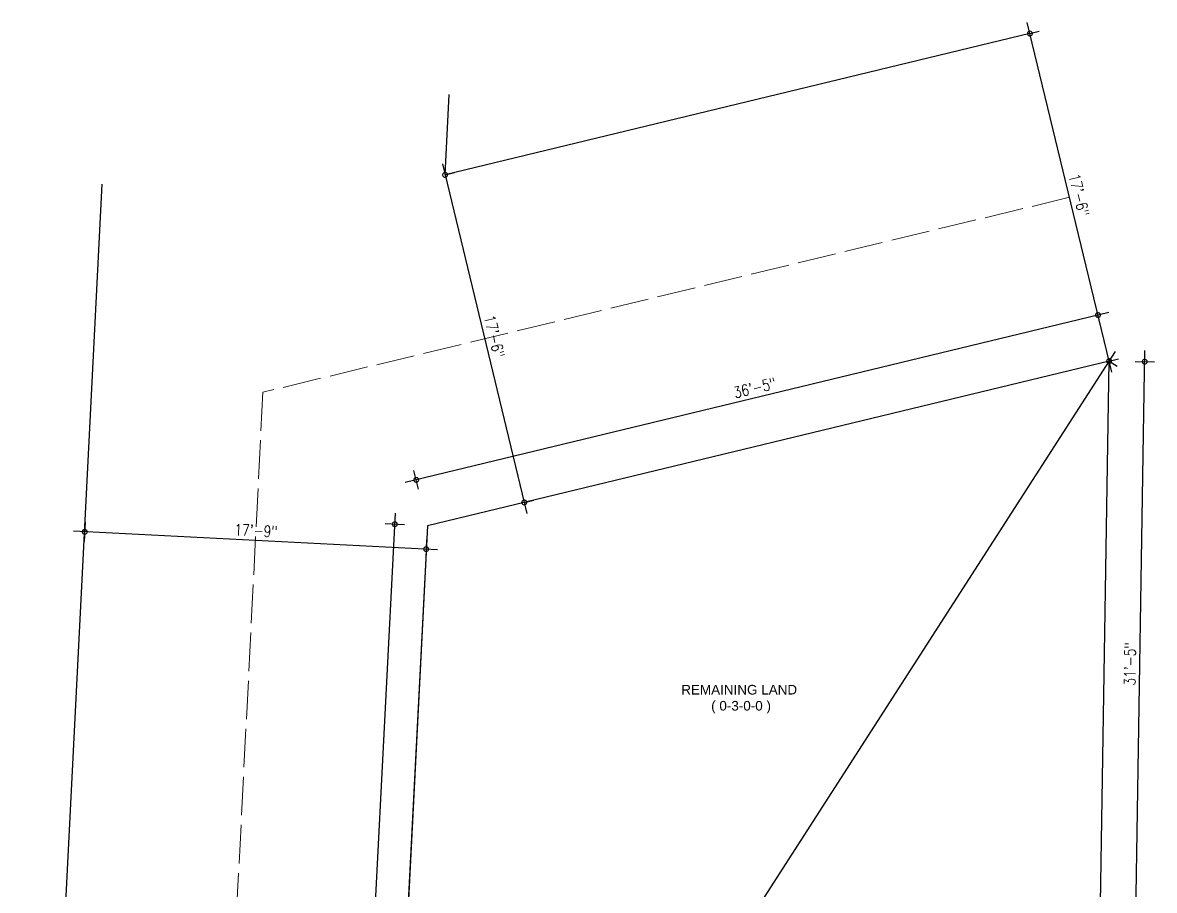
# Model space of a CAD drawing. Header units: inches. Extents: x -9985691 to 3643, y -3270716 to 4788.
# Drawn here: x -4987853 to -4987148, y -3264552 to -3264011 of the extents above; entities that cross this region are included whole.
import ezdxf

# ---------------------------------------------------------------- set-up
doc = ezdxf.new("R2010")
doc.units = ezdxf.units.IN
doc.header["$LTSCALE"] = 2
doc.header["$MEASUREMENT"] = 0
doc.header["$PDMODE"] = 34
doc.linetypes.add('ACAD_ISO02W100', pattern=[15, 12, -3])
doc.layers.get('0').update_dxf_attribs({"linetype": 'CONTINUOUS'})
doc.layers.get('DEFPOINTS').update_dxf_attribs({"color": 141, "linetype": 'CONTINUOUS'})
for name, color, linetype, lineweight in [('HATCH', 60, 'ACAD_ISO02W100', 13), ('TEXT', 181, 'CONTINUOUS', 25), ('window', 4, 'CONTINUOUS', 13)]:
    doc.layers.add(name, color=color, linetype=linetype, lineweight=lineweight)
doc.styles.add('arial.', font='arial.ttf')
doc.styles.add('ROMANS', font='Romans.shx', dxfattribs={"width": 0.8})
doc.dimstyles.new('8 SCALE', dxfattribs={"dimscale": 0, "dimtxt": 7, "dimasz": 6, "dimexe": 6, "dimexo": 2, "dimgap": 2, "dimtad": 1, "dimdec": 0, "dimzin": 0, "dimdsep": 46, "dimlunit": 4, "dimtxsty": 'ROMANS', "dimblk": 'DOTSMALL', "dimcen": 0, "dimdle": 7, "dimclrd": 8, "dimclre": 8, "dimclrt": 3, "dimadec": 0, "dimazin": 0, "dimtfac": 1, "dimtdec": 0, "dimtofl": 0, "dimtmove": 2, "dimatfit": 3, "dimfxl": 6, "dimfxlon": 1, "dimtolj": 1, "dimtzin": 0, "dimarcsym": 0})

# ---------------------------------------------------------------- blocks, each defined once
blk = doc.blocks.new('site')
at = {"ltscale": 0.5}
for p, q in [((-4984350.87, -3260666.1), (-4984710.3, -3260772.48)), ((-4984710.3, -3260772.48), (-4984710.3, -3260722.42)), ((-4984923.3, -3261771.13), (-4984923.3, -3260789.01))]:
    blk.add_line(p, q, dxfattribs=at)
at = {"layer": 'HATCH', "transparency": 33554661}
for p in [(-4984321.07, -3260766.78), (-4984816.8, -3261597.48)]:
    blk.add_line(p, (-4984816.8, -3260913.5), dxfattribs=at)
at = {"layer": 'window'}
for p, q in [((-4984291.27, -3260867.46), (-4984710.3, -3260991.48)), ((-4984266.77, -3261575.04), (-4984291.27, -3260867.46)), ((-4984710.3, -3261597.49), (-4984710.3, -3260991.48))]:
    blk.add_line(p, q, dxfattribs=at)
blk = doc.blocks.new('_DOTSMALL')
at = {"color": 0, "linetype": 'ByBlock', "const_width": 0.5}
blk.add_lwpolyline([(-0.0625, 0, 1), (0.0625, 0, 1)], format="xyb", close=True, dxfattribs=at)
blk = doc.blocks.new('*D556')
at = {"color": 8, "lineweight": -2, "ltscale": 0.5, "transparency": 16777216}
for p, q in [((-4987181.42, -3264199.23), (-4987184.24, -3264187.57)), ((-4987176.03, -3264191.76), (-4987614.4, -3264297.73)), ((-4987606.19, -3264301.91), (-4987609.01, -3264290.25))]:
    blk.add_line(p, q, dxfattribs=at)
at = {"layer": 'DEFPOINTS', "color": 0, "ltscale": 0.5, "transparency": 16777216}
for p in [(-4987175.9, -3264222.08), (-4987607.6, -3264296.08), (-4987600.66, -3264324.76)]:
    blk.add_point(p, dxfattribs=at)
at = {"color": 8, "lineweight": -2, "ltscale": 0.5, "transparency": 16777216, "xscale": 6, "yscale": 6, "zscale": 6}
for p, rotation in [((-4987182.83, -3264193.4), 13.58990036741844), ((-4987607.6, -3264296.08), 193.5899003674185)]:
    blk.add_blockref('_DOTSMALL', p, dxfattribs=dict(at, rotation=rotation))
at = {"color": 3, "ltscale": 0.5, "transparency": 16777216, "insert": (-4987396.66, -3264238.75), "char_height": 7, "attachment_point": 5, "rotation": 13.5899, "style": 'ROMANS'}
blk.add_mtext('\\A1;36\'-5"', dxfattribs=at)
blk = doc.blocks.new('*D557')
at = {"color": 8, "lineweight": -2, "ltscale": 0.5, "transparency": 16777216}
for p, q in [((-4987159.85, -3264606.47), (-4987153.61, -3264215.44)), ((-4987159.72, -3264222.34), (-4987147.72, -3264222.53)), ((-4987165.74, -3264599.38), (-4987153.74, -3264599.57))]:
    blk.add_line(p, q, dxfattribs=at)
at = {"layer": 'DEFPOINTS', "color": 0, "ltscale": 0.5, "transparency": 16777216}
for p in [(-4987175.9, -3264222.08), (-4987153.72, -3264222.43), (-4987181.92, -3264599.12)]:
    blk.add_point(p, dxfattribs=at)
at = {"color": 8, "lineweight": -2, "ltscale": 0.5, "transparency": 16777216, "xscale": 6, "yscale": 6, "zscale": 6}
for p, rotation in [((-4987153.72, -3264222.43), 89.0857931564107), ((-4987159.74, -3264599.47), 269.0857931564107)]:
    blk.add_blockref('_DOTSMALL', p, dxfattribs=dict(at, rotation=rotation))
at = {"color": 3, "ltscale": 0.5, "transparency": 16777216, "insert": (-4987162.9, -3264410.86), "char_height": 7, "attachment_point": 5, "rotation": 89.08579, "style": 'ROMANS'}
blk.add_mtext('\\A1;31\'-5"', dxfattribs=at)
blk = doc.blocks.new('*D560')
at = {"color": 8, "lineweight": -2, "ltscale": 0.5, "transparency": 16777216}
for p, q in [((-4987651.92, -3264935.96), (-4987620.58, -3264316.75)), ((-4987614.94, -3264324.04), (-4987626.93, -3264323.43)), ((-4987645.57, -3264929.27), (-4987657.56, -3264928.66))]:
    blk.add_line(p, q, dxfattribs=at)
at = {"layer": 'DEFPOINTS', "color": 0, "ltscale": 0.5, "transparency": 16777216}
for p in [(-4987620.94, -3264323.74), (-4987600.66, -3264324.76), (-4987631.29, -3264929.99)]:
    blk.add_point(p, dxfattribs=at)
at = {"color": 8, "lineweight": -2, "ltscale": 0.5, "transparency": 16777216, "xscale": 6, "yscale": 6, "zscale": 6}
for p, rotation in [((-4987620.94, -3264323.74), 87.10298154109746), ((-4987651.56, -3264928.96), 267.1029815410974)]:
    blk.add_blockref('_DOTSMALL', p, dxfattribs=dict(at, rotation=rotation))
at = {"color": 3, "ltscale": 0.5, "transparency": 16777216, "insert": (-4987642.41, -3264626.04), "char_height": 7, "attachment_point": 5, "rotation": 87.10298, "style": 'ROMANS'}
blk.add_mtext('\\A1;50\'-6"', dxfattribs=at)
blk = doc.blocks.new('*D561')
at = {"color": 8, "lineweight": -2, "ltscale": 0.5, "transparency": 16777216}
for p, q in [((-4987172.11, -3264216.19), (-4987635.08, -3264935.88)), ((-4987175.9, -3264222.08), (-4987170.85, -3264225.33)), ((-4987631.29, -3264929.99), (-4987626.25, -3264933.24))]:
    blk.add_line(p, q, dxfattribs=at)
at = {"layer": 'DEFPOINTS', "color": 0, "ltscale": 0.5, "transparency": 16777216}
for p in [(-4987175.9, -3264222.08), (-4987631.29, -3264929.99), (-4987631.29, -3264929.99)]:
    blk.add_point(p, dxfattribs=at)
at = {"color": 8, "lineweight": -2, "ltscale": 0.5, "transparency": 16777216, "xscale": 6, "yscale": 6, "zscale": 6}
for p, rotation in [((-4987175.9, -3264222.08), 57.24713386434695), ((-4987631.29, -3264929.99), 237.2471338643469)]:
    blk.add_blockref('_DOTSMALL', p, dxfattribs=dict(at, rotation=rotation))
at = {"color": 3, "ltscale": 0.5, "transparency": 16777216, "insert": (-4987408.78, -3264572.7), "char_height": 7, "attachment_point": 5, "rotation": 57.24713, "style": 'ROMANS'}
blk.add_mtext('\\A1;70\'-2"', dxfattribs=at)
blk = doc.blocks.new('*D562')
at = {"color": 8, "lineweight": -2, "ltscale": 0.5, "transparency": 16777216}
for p, q in [((-4987591.24, -3264099.23), (-4987538.61, -3264316.96)), ((-4987589.6, -3264106.04), (-4987583.76, -3264104.63)), ((-4987540.25, -3264310.16), (-4987534.42, -3264308.75))]:
    blk.add_line(p, q, dxfattribs=at)
at = {"layer": 'DEFPOINTS', "color": 0, "ltscale": 0.5, "transparency": 16777216}
for p in [(-4987589.6, -3264106.04), (-4987540.25, -3264310.16), (-4987540.25, -3264310.16)]:
    blk.add_point(p, dxfattribs=at)
at = {"color": 8, "lineweight": -2, "ltscale": 0.5, "transparency": 16777216, "xscale": 6, "yscale": 6, "zscale": 6}
for p, rotation in [((-4987589.6, -3264106.04), 103.5899003675404), ((-4987540.25, -3264310.16), 283.5899003675405)]:
    blk.add_blockref('_DOTSMALL', p, dxfattribs=dict(at, rotation=rotation))
at = {"color": 3, "ltscale": 0.5, "transparency": 16777216, "insert": (-4987558.93, -3264206.65), "char_height": 7, "attachment_point": 5, "rotation": 283.5899, "style": 'ROMANS'}
blk.add_mtext('\\A1;17\'-6"', dxfattribs=at)
blk = doc.blocks.new('*D563')
at = {"color": 8, "lineweight": -2, "ltscale": 0.5, "transparency": 16777216}
for p, q in [((-4987174.25, -3264228.88), (-4987226.89, -3264011.16)), ((-4987225.24, -3264017.96), (-4987219.41, -3264016.55)), ((-4987175.9, -3264222.08), (-4987170.07, -3264220.67))]:
    blk.add_line(p, q, dxfattribs=at)
at = {"layer": 'DEFPOINTS', "color": 0, "ltscale": 0.5, "transparency": 16777216}
for p in [(-4987225.24, -3264017.96), (-4987225.24, -3264017.96), (-4987175.9, -3264222.08)]:
    blk.add_point(p, dxfattribs=at)
at = {"color": 8, "lineweight": -2, "ltscale": 0.5, "transparency": 16777216, "xscale": 6, "yscale": 6, "zscale": 6}
for p, rotation in [((-4987225.24, -3264017.96), 103.58990036763), ((-4987175.9, -3264222.08), 283.58990036763)]:
    blk.add_blockref('_DOTSMALL', p, dxfattribs=dict(at, rotation=rotation))
at = {"color": 3, "ltscale": 0.5, "transparency": 16777216, "insert": (-4987194.58, -3264118.57), "char_height": 7, "attachment_point": 5, "rotation": 283.5899, "style": 'ROMANS'}
blk.add_mtext('\\A1;17\'-6"', dxfattribs=at)
blk = doc.blocks.new('*D564')
at = {"color": 8, "lineweight": -2, "ltscale": 0.5, "transparency": 16777216}
for p, q in [((-4987813.82, -3264322.49), (-4987814.43, -3264334.48)), ((-4987594.41, -3264339.6), (-4987821.12, -3264328.13)), ((-4987601.09, -3264333.26), (-4987601.7, -3264345.24))]:
    blk.add_line(p, q, dxfattribs=at)
at = {"layer": 'DEFPOINTS', "color": 0, "ltscale": 0.5, "transparency": 16777216}
for p in [(-4987813.39, -3264314), (-4987814.13, -3264328.48), (-4987600.66, -3264324.76)]:
    blk.add_point(p, dxfattribs=at)
at = {"color": 8, "lineweight": -2, "ltscale": 0.5, "transparency": 16777216, "xscale": 6, "yscale": 6, "zscale": 6}
for p, rotation in [((-4987814.13, -3264328.48), 177.1029815410521), ((-4987601.4, -3264339.25), 357.1029815410521)]:
    blk.add_blockref('_DOTSMALL', p, dxfattribs=dict(at, rotation=rotation))
at = {"color": 3, "ltscale": 0.5, "transparency": 16777216, "insert": (-4987707.45, -3264327.71), "char_height": 7, "attachment_point": 5, "rotation": 357.10298, "style": 'ROMANS'}
blk.add_mtext('\\A1;17\'-9"', dxfattribs=at)

msp = doc.modelspace()

# ---------------------------------------------------------------- linework, layer by layer
at = {"ltscale": 0.5}
msp.add_lwpolyline([(-4987175.9, -3264222.08), (-4987600.66, -3264324.76), (-4987616.58, -3264639.36), (-4987181.92, -3264599.12)], close=True, dxfattribs=at)

# ---------------------------------------------------------------- block references
at = {"rotation": 357.1029815411249}
msp.add_blockref('site', (155552.79, -259432.95), dxfattribs=at)

# ---------------------------------------------------------------- texts
at = {"layer": 'TEXT', "lineweight": -2, "insert": (-4987406.38, -3264432.76), "char_height": 6, "attachment_point": 5, "style": 'arial.'}
msp.add_mtext_dynamic_manual_height_columns('REMAINING LAND\\P ( 0-3-0-0 )', width=88.9756, gutter_width=30, heights=[0], dxfattribs=at)

# ---------------------------------------------------------------- dimensions: what is measured, and where the dimension line sits
at = {"ltscale": 0.5}
for p1, p2, distance, picture, middle in [((-4987175.9, -3264222.08), (-4987225.24, -3264017.96), 0, '*D563', (-4987194.58, -3264118.57)), ((-4987589.6, -3264106.04), (-4987540.25, -3264310.16), 0, '*D562', (-4987558.93, -3264206.65)), ((-4987175.9, -3264222.08), (-4987600.66, -3264324.76), -29.51, '*D556', (-4987396.66, -3264238.75)), ((-4987175.9, -3264222.08), (-4987631.29, -3264929.99), 0, '*D561', (-4987408.78, -3264572.7)), ((-4987181.92, -3264599.12), (-4987175.9, -3264222.08), -22.18, '*D557', (-4987162.9, -3264410.86)), ((-4987600.66, -3264324.76), (-4987813.39, -3264314), 14.5, '*D564', (-4987707.45, -3264327.71)), ((-4987631.29, -3264929.99), (-4987600.66, -3264324.76), 20.3, '*D560', (-4987642.41, -3264626.04))]:
    dim = msp.add_aligned_dim(p1=p1, p2=p2, distance=distance, dimstyle='8 SCALE', override={"dimscale": 1}, dxfattribs=at)
    dim.commit()
    dim.dimension.update_dxf_attribs({"geometry": picture, "text_midpoint": middle})

doc.saveas('drawing.dxf')
